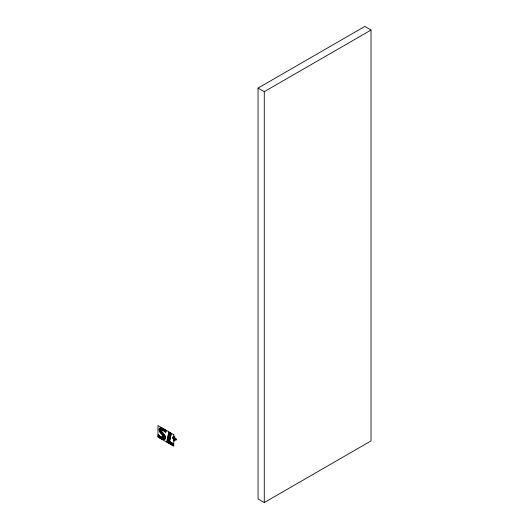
<?xml version="1.0" encoding="UTF-8"?>
<svg xmlns="http://www.w3.org/2000/svg" width="529" height="529" viewBox="0 0 529 529"><rect width="100%" height="100%" fill="white"/><g stroke="black" fill="none" stroke-linecap="round" stroke-linejoin="round"><path stroke-width="0.79" d="M164.903 439.414L165.484 436.63M165.412 438.805L165.623 437.807M158.978 429.674L159.249 428.411M157.973 436.518L158.409 434.468M159.189 430.791L159.771 428.027M158.35 436.842L158.773 434.838M159.467 431.578L160.261 427.816M158.726 437.166L159.136 435.208M159.791 432.133L160.717 427.749M159.097 437.496L159.507 435.579M160.128 432.629L161.153 427.789M159.48 437.794L159.884 435.863M160.479 433.059L161.583 427.868M159.864 438.058L160.274 436.141M160.836 433.463L161.993 428.007M160.254 438.316L160.657 436.425M161.2 433.84L162.403 428.166M160.644 438.574L161.061 436.617M161.563 434.23L162.086 431.75M162.363 430.434L162.806 428.371M161.034 438.832L161.457 436.802M161.92 434.626L162.436 432.186M162.793 430.52L163.203 428.583M161.431 439.037L161.881 436.901M162.271 435.083L162.793 432.616M163.197 430.705L163.593 428.834M161.828 439.242L162.324 436.921M162.595 435.618L163.15 433.013M162.238 439.42L163.514 433.403M163.983 431.168L164.374 429.336M162.648 439.566L163.864 433.833M164.374 431.439L164.764 429.588M163.071 439.678L164.215 434.263M164.757 431.717L165.147 429.865M163.501 439.744L164.565 434.706M165.121 432.067L165.524 430.176M163.944 439.738L164.896 435.235M165.491 432.418L165.901 430.494M164.4 439.672L165.213 435.823M166 432.114L166.278 430.811M166.688 441.841L168.764 432.028M167.005 442.026L169.082 432.213M167.402 442.257L169.478 432.444M167.792 442.482L169.875 432.669M168.189 442.713L170.265 432.894M168.586 442.938L170.662 433.125M168.982 443.17L171.059 433.35M169.373 443.395L169.789 441.444M169.769 443.626L170.186 441.669M170.166 443.851L170.576 441.9M170.556 444.082L170.973 442.125M170.953 444.307L171.37 442.356M172.507 438.085L172.745 436.98M171.35 444.539L171.766 442.581M172.838 438.276L173.069 437.166M171.746 444.763L172.156 442.813M173.168 438.462L173.4 437.357M172.137 444.995L172.553 443.038M173.492 438.653L173.73 437.549M173.836 437.04L174.041 436.081M173.836 438.852L174.365 436.273M172.533 445.22L172.95 443.262M172.93 445.451L173.347 443.494M174.173 440.69L174.947 437.04M173.327 445.676L173.737 443.719M174.497 440.875L175.046 438.31M174.828 441.067L174.947 440.525M175.139 439.606L175.37 438.501M175.469 439.791L175.701 438.686M175.8 439.983L176.031 438.878M169.716 441.398L171.389 433.542M173.836 440.498L174.696 436.465M163.593 430.897L163.983 429.085M176.124 440.174L176.369 439.07M258.053 88.078L364.798 26.45L371.027 30.047L371.027 440.921L264.275 502.55L258.053 498.953L258.053 88.078L264.275 91.676L371.027 30.047M264.275 91.676L264.275 502.55M173.737 434.666L157.973 425.561L157.973 437.066L173.737 446.172L173.737 434.666"/></g></svg>
